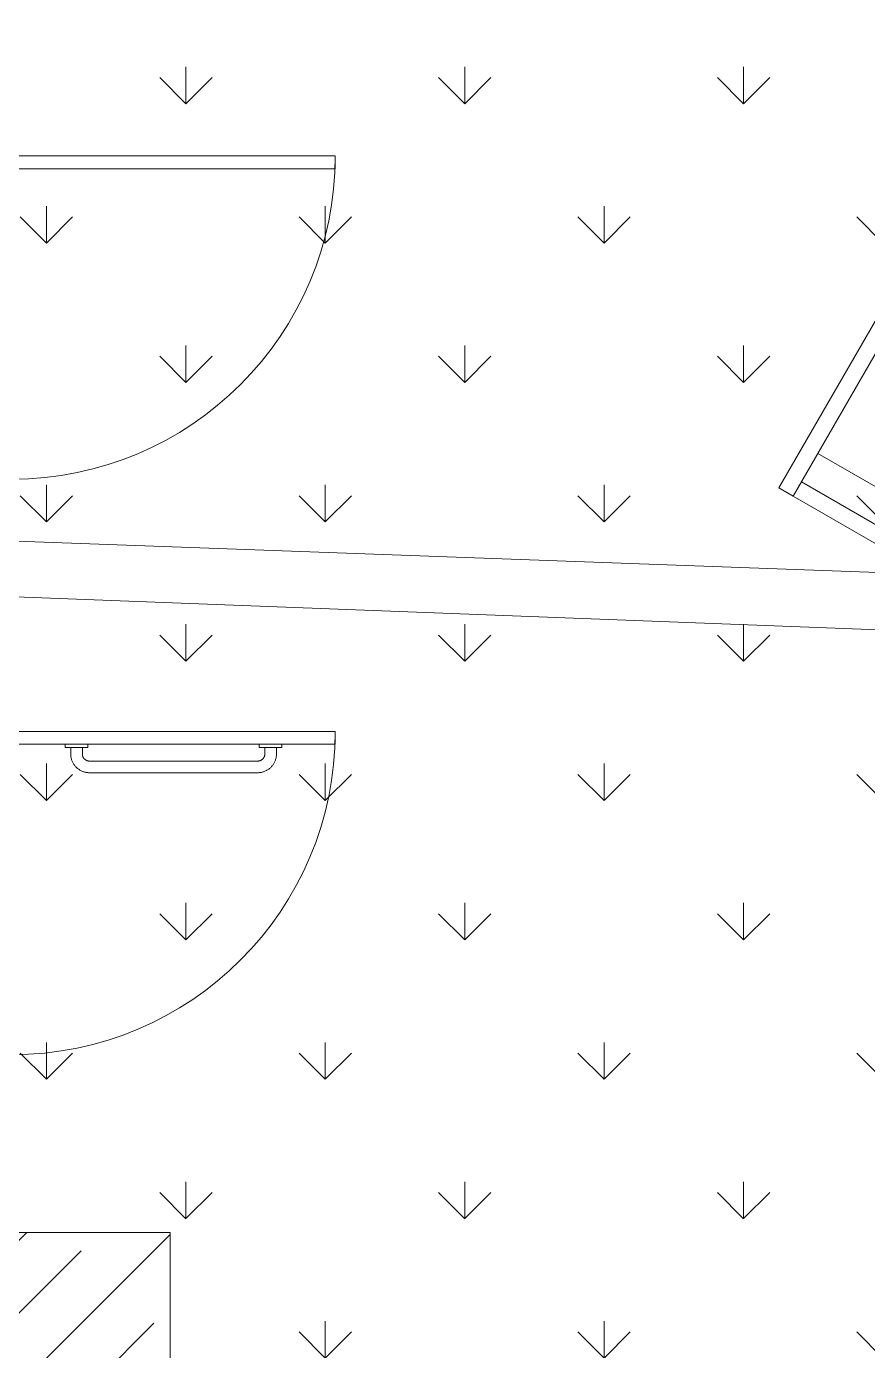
# Model space of a CAD drawing. Header units: millimetres. Extents: x -515342 to 330399, y -224905 to 507333.
# Drawn here: x -329123 to -326523, y -32989 to -28894 of the extents above; entities that cross this region are included whole.
import ezdxf

# ---------------------------------------------------------------- set-up
doc = ezdxf.new("R2010")
doc.units = ezdxf.units.MM
doc.linetypes.add('ASVP_Невидимые', pattern=[5, 3, -2])
for name, color, linetype, lineweight in [('Двери', 7, 'Continuous', 0), ('Мебель', 7, 'Continuous', 0), ('Сантехника', 7, 'Continuous', 0), ('Стены внутренние', 7, 'Continuous', 0), ('Стены несущие', 7, 'Continuous', 0), ('экспертиза ДУ', 1, 'Continuous', 0), ('экспертиза условные обозначения', 1, 'Continuous', 0)]:
    doc.layers.add(name, color=color, linetype=linetype, lineweight=lineweight)

# ---------------------------------------------------------------- blocks, each defined once
blk = doc.blocks.new('Диван - 700-8918227-О_АР_П_1_0_000_План 1 этажа')
at = {"layer": 'Мебель'}
for p, q in [((-279.6, 184), (-279.6, -476.4)), ((-228.8, 184), (-279.6, 184)), ((-228.8, -476.4), (-228.8, 184)), ((369.6, 184), (369.6, -476.4)), ((420.4, 184), (369.6, 184)), ((420.4, -476.4), (420.4, 184)), ((-228.8, 132), (369.6, 132)), ((369.6, -324), (-228.8, -324)), ((369.6, -425.6), (-228.8, -425.6)), ((-228.8, -425.6), (-228.8, -476.4)), ((369.6, -476.4), (369.6, -425.6)), ((-279.6, -476.4), (-228.8, -476.4)), ((-228.8, -476.4), (369.6, -476.4)), ((369.6, -476.4), (420.4, -476.4))]:
    blk.add_line(p, q, dxfattribs=at)
blk = doc.blocks.new('Дверь_Деревянная_1 полотно - АР_Дверь_Санузел_1000х2000h_полотно__Г_Пр-8738115-О_АР_П_1_0_000_План 1 этажа')
at = {"layer": 'Двери', "lineweight": 18}
for p, q in [((-500, 95), (-500, 1095)), ((-500, 1095), (-460, 1095)), ((-460, 930), (-460, 1095)), ((-460, 330), (-460, 860)), ((-460, 95), (-460, 260)), ((-530, 95), (-500, 95)), ((-530, 95), (-530, 25)), ((-500, 55), (-500, 95)), ((-460, 95), (-500, 95)), ((530, 95), (500, 95)), ((500, 55), (500, 95)), ((530, 95), (530, 25)), ((-500, 55), (-490, 55)), ((-490, 25), (-490, 55)), ((500, 55), (490, 55)), ((490, 25), (490, 55)), ((-530, 25), (-490, 25)), ((530, 25), (490, 25))]:
    blk.add_line(p, q, dxfattribs=at)
at = {"layer": 'Двери', "linetype": 'ASVP_Невидимые', "lineweight": 18}
for p, q in [((-550, 95), (-550, 75)), ((-530, 95), (-550, 95)), ((530, 95), (550, 95)), ((550, 95), (550, 75)), ((-550, 25), (-530, 25)), ((550, 25), (530, 25))]:
    blk.add_line(p, q, dxfattribs=at)
at = {"layer": 'Двери', "lineweight": 18}
blk.add_arc((-500, 95), 1000, 0, 90, dxfattribs=at)
blk = doc.blocks.new('Дверь_Деревянная_1 полотно - АР_Дверь_Санузел_1000х2000h_полотно__Г_Пр-V220-О_АР_П_1_0_000_План 1 этажа')
at = {"layer": 'Двери', "lineweight": 18}
for p, q in [((-500, 95), (-500, 1095)), ((-500, 1095), (-460, 1095)), ((-460, 95), (-460, 1095)), ((-530, 95), (-500, 95)), ((-530, 95), (-530, 25)), ((-500, 55), (-500, 95)), ((-460, 95), (-500, 95)), ((530, 95), (500, 95)), ((500, 55), (500, 95)), ((530, 95), (530, 25)), ((-500, 55), (-490, 55)), ((-490, 25), (-490, 55)), ((500, 55), (490, 55)), ((490, 25), (490, 55)), ((-530, 25), (-490, 25)), ((530, 25), (490, 25))]:
    blk.add_line(p, q, dxfattribs=at)
at = {"layer": 'Двери', "linetype": 'ASVP_Невидимые', "lineweight": 18}
for p, q in [((-550, 95), (-550, 75)), ((-530, 95), (-550, 95)), ((530, 95), (550, 95)), ((550, 95), (550, 75)), ((-550, 25), (-530, 25)), ((550, 25), (530, 25))]:
    blk.add_line(p, q, dxfattribs=at)
at = {"layer": 'Двери', "lineweight": 18}
blk.add_arc((-500, 95), 1000, 0, 90, dxfattribs=at)
blk = doc.blocks.new('МГН_Санузел_Поручень горизонтальный - АР_Сантехнические приборы_МГН_Поручень горизонтальный_на дверь-10674815-О_АР_П_1_0_000_План 1 этажа')
at = {"layer": 'Сантехника'}
for p, q in [((-595.8, 88), (-1115.8, 88)), ((-1115.8, 52), (-595.8, 52)), ((-1190.8, 10), (-1190.8, 0)), ((-1190.8, 10), (-1155.8, 10)), ((-1155.8, 0), (-1190.8, 0)), ((-1173.8, 30), (-1173.8, 10)), ((-1155.8, 10), (-1120.8, 10)), ((-1120.8, 0), (-1155.8, 0)), ((-1137.8, 10), (-1137.8, 30)), ((-1120.8, 0), (-1120.8, 10)), ((-590.8, 10), (-590.8, 0)), ((-590.8, 10), (-555.8, 10)), ((-573.8, 30), (-573.8, 10)), ((-555.8, 10), (-520.8, 10)), ((-537.8, 10), (-537.8, 30)), ((-520.8, 0), (-520.8, 10)), ((-555.8, 0), (-590.8, 0)), ((-520.8, 0), (-555.8, 0))]:
    blk.add_line(p, q, dxfattribs=at)
at = {"layer": 'Сантехника', "flags": 128}
for points in [[(-1115.8, 88), (-1118.1, 88), (-1120.4, 87.8), (-1122.7, 87.6), (-1125, 87.3), (-1127.3, 86.8), (-1129.6, 86.3), (-1131.8, 85.7), (-1134, 85.1), (-1136.2, 84.3), (-1138.4, 83.4), (-1140.5, 82.5), (-1142.6, 81.4), (-1144.6, 80.3), (-1146.6, 79.1), (-1148.5, 77.9), (-1150.4, 76.5), (-1152.3, 75.1), (-1154, 73.6), (-1155.8, 72), (-1157.4, 70.4), (-1159, 68.7), (-1160.5, 67), (-1161.9, 65.1), (-1163.3, 63.3), (-1164.6, 61.3), (-1165.8, 59.4), (-1166.9, 57.3), (-1168, 55.3), (-1169, 53.2), (-1169.9, 51), (-1170.7, 48.8), (-1171.4, 46.6), (-1172, 44.4), (-1172.5, 42.1), (-1173, 39.9), (-1173.3, 37.6), (-1173.6, 35.3), (-1173.7, 32.9), (-1173.8, 30.6), (-1173.8, 30)], [(-537.8, 30), (-537.8, 32.3), (-538, 34.6), (-538.2, 36.9), (-538.5, 39.2), (-539, 41.5), (-539.5, 43.8), (-540.1, 46), (-540.7, 48.2), (-541.5, 50.4), (-542.4, 52.6), (-543.3, 54.7), (-544.3, 56.8), (-545.5, 58.8), (-546.7, 60.8), (-547.9, 62.7), (-549.3, 64.6), (-550.7, 66.5), (-552.2, 68.2), (-553.8, 70), (-555.4, 71.6), (-557.1, 73.2), (-558.8, 74.7), (-560.7, 76.1), (-562.5, 77.5), (-564.5, 78.8), (-566.4, 80), (-568.5, 81.2), (-570.5, 82.2), (-572.6, 83.2), (-574.8, 84.1), (-577, 84.9), (-579.2, 85.6), (-581.4, 86.2), (-583.7, 86.7), (-585.9, 87.2), (-588.2, 87.5), (-590.5, 87.8), (-592.9, 87.9), (-595.2, 88), (-595.8, 88)], [(-1137.8, 30), (-1137.8, 30.9), (-1137.7, 31.8), (-1137.6, 32.6), (-1137.5, 33.5), (-1137.4, 34.4), (-1137.2, 35.2), (-1136.9, 36.1), (-1136.7, 36.9), (-1136.4, 37.8), (-1136.1, 38.6), (-1135.7, 39.4), (-1135.3, 40.2), (-1134.9, 40.9), (-1134.4, 41.7), (-1134, 42.4), (-1133.4, 43.1), (-1132.9, 43.8), (-1132.3, 44.5), (-1131.7, 45.2), (-1131.1, 45.8), (-1130.5, 46.4), (-1129.8, 47), (-1129.1, 47.5), (-1128.4, 48), (-1127.7, 48.5), (-1126.9, 49), (-1126.2, 49.4), (-1125.4, 49.8), (-1124.6, 50.2), (-1123.8, 50.5), (-1122.9, 50.8), (-1122.1, 51.1), (-1121.3, 51.3), (-1120.4, 51.5), (-1119.5, 51.7), (-1118.7, 51.8), (-1117.8, 51.9), (-1116.9, 52), (-1116, 52), (-1115.8, 52)], [(-595.8, 52), (-594.9, 52), (-594, 51.9), (-593.2, 51.8), (-592.3, 51.7), (-591.4, 51.6), (-590.6, 51.4), (-589.7, 51.1), (-588.9, 50.9), (-588, 50.6), (-587.2, 50.3), (-586.4, 49.9), (-585.6, 49.5), (-584.9, 49.1), (-584.1, 48.6), (-583.4, 48.2), (-582.7, 47.6), (-582, 47.1), (-581.3, 46.5), (-580.6, 45.9), (-580, 45.3), (-579.4, 44.7), (-578.8, 44), (-578.3, 43.3), (-577.8, 42.6), (-577.3, 41.9), (-576.8, 41.1), (-576.4, 40.4), (-576, 39.6), (-575.6, 38.8), (-575.3, 38), (-575, 37.1), (-574.7, 36.3), (-574.5, 35.5), (-574.3, 34.6), (-574.1, 33.7), (-574, 32.9), (-573.9, 32), (-573.8, 31.1), (-573.8, 30.2), (-573.8, 30)]]:
    blk.add_lwpolyline(points, dxfattribs=at)

msp = doc.modelspace()

# ---------------------------------------------------------------- hatches: boundary and pattern name
at = {"layer": 'Стены внутренние'}
h = msp.add_hatch(dxfattribs=at)
h.set_pattern_fill('FP_1', color=256, style=0, pattern_type=2)
h.set_pattern_definition([(45, (-374753.14, -35598.53), (-224.5064, 224.5064), []), (45, (-374528.64, -35598.53), (-224.5064, 224.5064), [396.875, -79.375, 3.353, -76.022])])
h.paths.add_polyline_path([(-329761.4699, -33123.5295), (-328678.9699, -33123.5295), (-328678.9699, -32623.5295), (-329761.4699, -32623.5295)])
at = {"layer": 'экспертиза условные обозначения'}
h = msp.add_hatch(dxfattribs=at)
h.set_pattern_fill('GRASS', color=6, scale=24)
h.set_pattern_definition([(90, (-374753.14, -35598.53), (-431.0523, 431.0523), [114.3, -747.8046]), (45, (-374753.14, -35598.5), (-431.052, 431.052), [114.3, -495.3]), (135, (-374753.14, -35598.5), (-431.052, -431.052), [114.3, -495.3])])
h.paths.add_polyline_path([(-329188.1427, -26618.5295), (-321868.1427, -26618.5295), (-321868.1427, -26208.5295), (-319468.1427, -26208.5295), (-319468.1427, -26403.5295), (-319078.1427, -26403.5295), (-319078.1427, -26598.5295), (-318698.1427, -26598.5295), (-318698.1427, -32623.5894), (-319107.5603, -32623.5894), (-319107.5603, -33123.5894), (-319094.3233, -33123.5894), (-319094.3233, -33578.5894), (-318563.1427, -33578.5894), (-318563.1427, -35549.5894), (-325729.6427, -35549.5894), (-325729.6427, -37543.5894), (-325883.1427, -37543.5894), (-325883.1427, -37923.5894), (-329073.1427, -37923.5894), (-329073.1427, -33578.5894), (-328678.9699, -33578.5894), (-328678.9699, -32623.5894), (-329188.1427, -32623.5894)])

# ---------------------------------------------------------------- linework, layer by layer
at = {"layer": 'Стены несущие'}
for p, q in [((-328678.9699, -32623.5295), (-329761.4699, -32623.5295)), ((-328678.9699, -33123.5295), (-328678.9699, -32623.5295))]:
    msp.add_line(p, q, dxfattribs=at)
at = {"layer": 'экспертиза ДУ', "elevation": 0}
msp.add_lwpolyline([(-323506.6948, -30690.9513), (-436388.9962, -26576.9862), (-324401.8704, -30838.6574)], dxfattribs=at)
at = {"layer": 'экспертиза условные обозначения', "color": 6}
msp.add_lwpolyline([(-325883.1427, -37923.5894), (-329073.1427, -37923.5894), (-329073.1427, -33578.5894), (-328678.9699, -33578.5894), (-328678.9699, -32623.5894), (-329188.1427, -32623.5894), (-329188.1427, -26618.5295)], dxfattribs=at)

# ---------------------------------------------------------------- block references
at = {"layer": 'Двери', "rotation": 270}
for name, p in [('Дверь_Деревянная_1 полотно - АР_Дверь_Санузел_1000х2000h_полотно__Г_Пр-V220-О_АР_П_1_0_000_План 1 этажа', (-329263.1427, -29793.5295)), ('Дверь_Деревянная_1 полотно - АР_Дверь_Санузел_1000х2000h_полотно__Г_Пр-8738115-О_АР_П_1_0_000_План 1 этажа', (-329263.1427, -31573.5295))]:
    msp.add_blockref(name, p, dxfattribs=at)
at = {"layer": 'Мебель', "rotation": 330.0000000000001}
msp.add_blockref('Диван - 700-8918227-О_АР_П_1_0_000_План 1 этажа', (-326316.3838, -30047.6223), dxfattribs=at)
at = {"layer": 'Сантехника', "rotation": 180}
msp.add_blockref('МГН_Санузел_Поручень горизонтальный - АР_Сантехнические приборы_МГН_Поручень горизонтальный_на дверь-10674815-О_АР_П_1_0_000_План 1 этажа', (-329523.9383, -31113.5295), dxfattribs=at)

doc.saveas('drawing.dxf')
